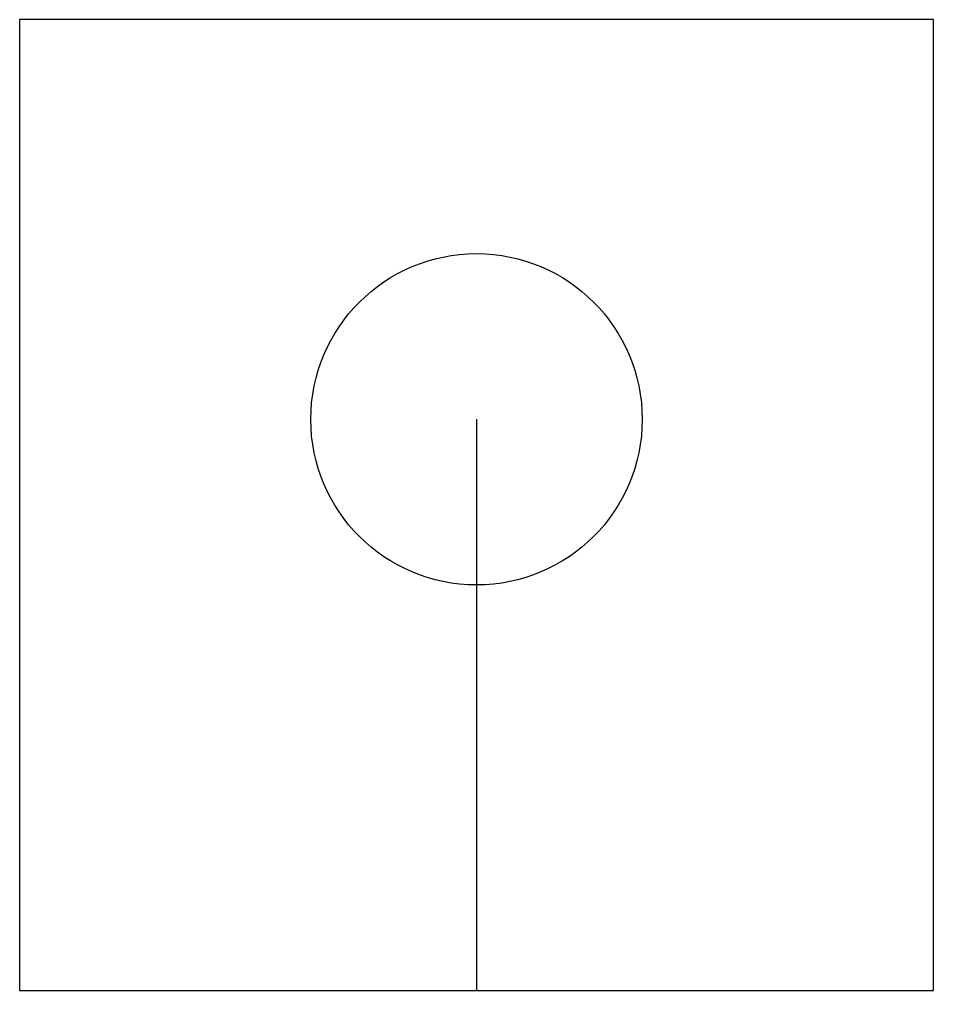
# Model space of a CAD drawing. Header units: millimetres. Extents: x -4 to 4, y 0 to 8.5.
import ezdxf

# ---------------------------------------------------------------- set-up
doc = ezdxf.new("R2010")
doc.units = ezdxf.units.MM
doc.layers.get('0').update_dxf_attribs({"linetype": 'CONTINUOUS'})

msp = doc.modelspace()

# ---------------------------------------------------------------- linework, layer by layer
msp.add_line((0, 5), (0, 0))
msp.add_lwpolyline([(-4, 8.5), (-4, 0), (4, 0), (4, 8.5)], close=True)
msp.add_circle((0, 5), 1.45)

doc.saveas('drawing.dxf')
